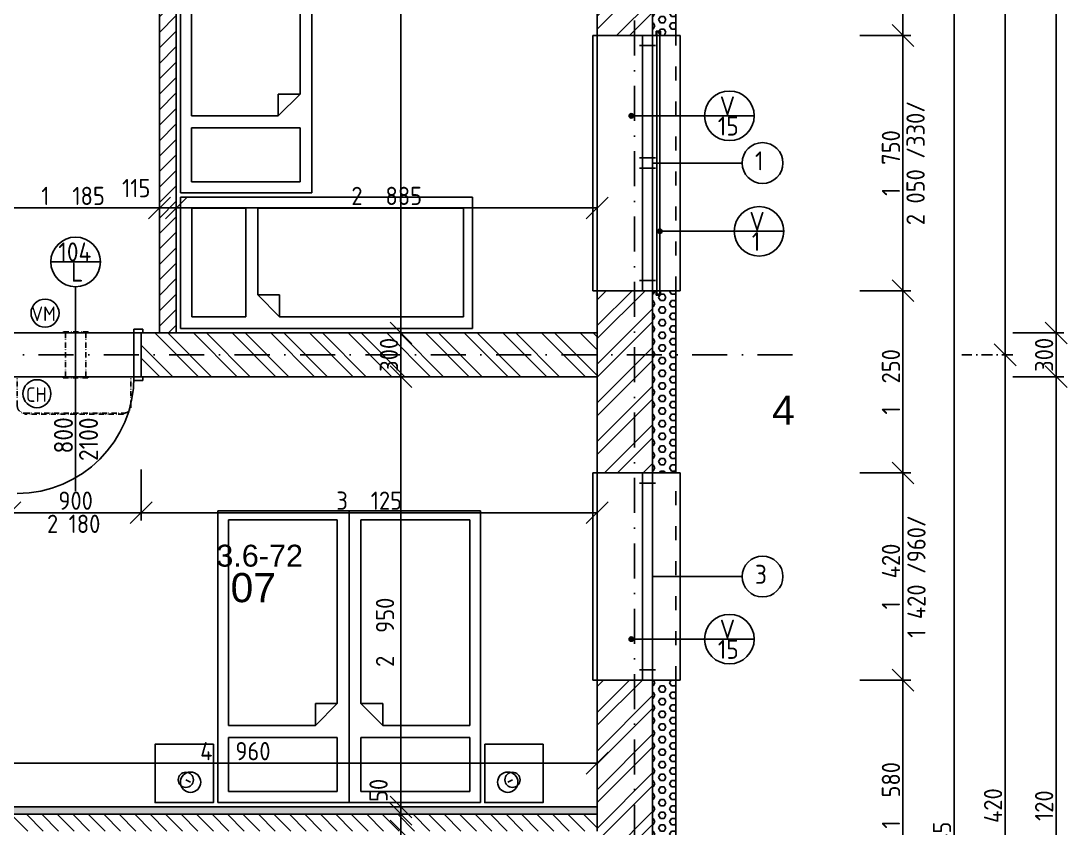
# Model space of a CAD drawing. Extents: x 4511820 to 5180432, y -1526536 to -944957.
# Drawn here: x 5036591 to 5043762, y -1152789 to -1147255 of the extents above; entities that cross this region are included whole.
import ezdxf

# ---------------------------------------------------------------- set-up
doc = ezdxf.new("R2010")
doc.units = 0
doc.header["$MEASUREMENT"] = 0
for name, pattern in [('ACAD_ISO03W100', [30, 12, -18]), ('ACAD_ISO12W100', [22, 12, -3, 0.5, -3, 0.5, -3]), ('BODKOCIARKOVANA_3', [5.6, 3, -1.3, 0, -1.3])]:
    doc.linetypes.add(name, pattern=pattern)
doc.layers.get('0').update_dxf_attribs({"linetype": 'CONTINUOUS'})
doc.layers.get('Defpoints').update_dxf_attribs({"color": 61, "linetype": 'CONTINUOUS'})
for name, color, linetype in [('DVERE', 45, 'CONTINUOUS'), ('KÓTY', 4, 'CONTINUOUS'), ('MÚRY', 1, 'CONTINUOUS'), ('OKNÁ', 143, 'CONTINUOUS'), ('osi', 253, 'CONTINUOUS'), ('Plochy', 41, 'CONTINUOUS'), ('POPIS', 7, 'CONTINUOUS'), ('TENKÁ', 7, 'CONTINUOUS'), ('ZARIADENIE', 47, 'CONTINUOUS'), ('ZZ-chladenie', 133, 'CONTINUOUS'), ('zz-vetr', 52, 'CONTINUOUS'), ('ŠRAFY', 82, 'CONTINUOUS')]:
    doc.layers.add(name, color=color, linetype=linetype)
doc.styles.add('ARIAL', font='arial.ttf')
doc.styles.add('styl1', font='arial.ttf')
doc.styles.add('STYLE1', font='isocp.shx')
doc.dimstyles.new('STANDARD-50', dxfattribs={"dimtxt": 125, "dimasz": 150, "dimexe": 10, "dimexo": 200, "dimgap": 20, "dimtad": 1, "dimdsep": 46, "dimlunit": 6, "dimtxsty": 'STYLE1', "dimblk1": 'OBLIQUE', "dimblk2": 'OBLIQUE', "dimsah": 1, "dimcen": 2.5, "dimse1": 1, "dimse2": 1, "dimadec": 0, "dimazin": 0, "dimtfac": 1, "dimtmove": 1, "dimatfit": 3, "dimldrblk": 'OBLIQUE', "dimfxl": 1, "dimtolj": 1, "dimtzin": 0, "dimarcsym": 0})
pattern_1 = [(45, (584112, 91563.12), (-132.5825215, 132.5825215), []), (45, (584200.39, 91563.12), (-132.5825215, 132.5825215), [])]

# ---------------------------------------------------------------- blocks, each defined once
blk = doc.blocks.new('_OBLIQUE')
at = {"color": 0, "linetype": 'ByBlock'}
blk.add_line((-0.5, -0.5), (0.5, 0.5), dxfattribs=at)
blk = doc.blocks.new('*D12836')
at = {"layer": 'Defpoints', "color": 0}
for p in [(5041881, -1143124.2), (5041881, -1149544.2), (5043337.5, -1149544.2)]:
    blk.add_point(p, dxfattribs=at)
at = {"layer": 'KÓTY', "color": 0, "lineweight": -2}
blk.add_line((5043337.5, -1143124.2), (5043337.5, -1149544.2), dxfattribs=at)
at = {"layer": 'KÓTY', "color": 0, "linetype": 'ByBlock', "lineweight": -2, "xscale": 150, "yscale": 150, "zscale": 150}
for p, rotation in [((5043337.5, -1143124.2), 90), ((5043337.5, -1149544.2), 270)]:
    blk.add_blockref('_OBLIQUE', p, dxfattribs=dict(at, rotation=rotation))
at = {"layer": 'KÓTY', "color": 0, "insert": (5043255, -1146334.2), "char_height": 125, "attachment_point": 5, "rotation": 90, "style": 'STYLE1'}
blk.add_mtext('\\A1;6ﾠ420', dxfattribs=at)
blk = doc.blocks.new('*D12837')
at = {"layer": 'Defpoints', "color": 0}
for p in [(5041881, -1149544.2), (5041881, -1155964.2), (5043337.5, -1155964.2)]:
    blk.add_point(p, dxfattribs=at)
at = {"layer": 'KÓTY', "color": 0, "lineweight": -2}
blk.add_line((5043337.5, -1149544.2), (5043337.5, -1155964.2), dxfattribs=at)
at = {"layer": 'KÓTY', "color": 0, "linetype": 'ByBlock', "lineweight": -2, "xscale": 150, "yscale": 150, "zscale": 150}
for p, rotation in [((5043337.5, -1149544.2), 90), ((5043337.5, -1155964.2), 270)]:
    blk.add_blockref('_OBLIQUE', p, dxfattribs=dict(at, rotation=rotation))
at = {"layer": 'KÓTY', "color": 0, "insert": (5043255, -1152754.2), "char_height": 125, "attachment_point": 5, "rotation": 90, "style": 'STYLE1'}
blk.add_mtext('\\A1;6ﾠ420', dxfattribs=at)
blk = doc.blocks.new('*D12841')
at = {"layer": 'Defpoints', "color": 0}
for p in [(5040921, -1136604.2), (5040921, -1169449.2), (5042987.5, -1169449.2)]:
    blk.add_point(p, dxfattribs=at)
at = {"layer": 'KÓTY', "color": 0, "lineweight": -2}
blk.add_line((5042987.5, -1136604.2), (5042987.5, -1169449.2), dxfattribs=at)
at = {"layer": 'KÓTY', "color": 0, "linetype": 'ByBlock', "lineweight": -2, "xscale": 150, "yscale": 150, "zscale": 150}
for p, rotation in [((5042987.5, -1136604.2), 90), ((5042987.5, -1169449.2), 270)]:
    blk.add_blockref('_OBLIQUE', p, dxfattribs=dict(at, rotation=rotation))
at = {"layer": 'KÓTY', "color": 0, "insert": (5042905, -1153026.7), "char_height": 125, "attachment_point": 5, "rotation": 90, "style": 'STYLE1'}
blk.add_mtext('\\A1;32ﾠ845', dxfattribs=at)
blk = doc.blocks.new('*D12850')
at = {"layer": 'Defpoints', "color": 0}
for p in [(5040921, -1151774.2), (5042637.5, -1151774.2), (5040921, -1153354.2)]:
    blk.add_point(p, dxfattribs=at)
at = {"layer": 'KÓTY', "color": 0, "lineweight": -2}
blk.add_line((5042637.5, -1153354.2), (5042637.5, -1151774.2), dxfattribs=at)
at = {"layer": 'KÓTY', "color": 0, "linetype": 'ByBlock', "lineweight": -2, "xscale": 150, "yscale": 150, "zscale": 150}
for p, rotation in [((5042637.5, -1151774.2), 90), ((5042637.5, -1153354.2), 270)]:
    blk.add_blockref('_OBLIQUE', p, dxfattribs=dict(at, rotation=rotation))
at = {"layer": 'KÓTY', "color": 0, "insert": (5042555, -1152564.2), "char_height": 125, "attachment_point": 5, "rotation": 90, "style": 'STYLE1'}
blk.add_mtext('\\A1;1ﾠ580', dxfattribs=at)
blk = doc.blocks.new('*D12851')
at = {"layer": 'Defpoints', "color": 0}
for p in [(5040921, -1150354.2), (5042637.5, -1150354.2), (5040921, -1151774.2)]:
    blk.add_point(p, dxfattribs=at)
at = {"layer": 'KÓTY', "color": 0, "lineweight": -2}
blk.add_line((5042637.5, -1151774.2), (5042637.5, -1150354.2), dxfattribs=at)
at = {"layer": 'KÓTY', "color": 0, "linetype": 'ByBlock', "lineweight": -2, "xscale": 150, "yscale": 150, "zscale": 150}
for p, rotation in [((5042637.5, -1150354.2), 90), ((5042637.5, -1151774.2), 270)]:
    blk.add_blockref('_OBLIQUE', p, dxfattribs=dict(at, rotation=rotation))
at = {"layer": 'KÓTY', "color": 0, "insert": (5042555, -1151064.2), "char_height": 125, "attachment_point": 5, "rotation": 90, "style": 'STYLE1'}
blk.add_mtext('\\A1;1ﾠ420', dxfattribs=at)
blk = doc.blocks.new('*D12852')
at = {"layer": 'Defpoints', "color": 0}
for p in [(5040921, -1149104.2), (5042637.5, -1149104.2), (5040921, -1150354.2)]:
    blk.add_point(p, dxfattribs=at)
at = {"layer": 'KÓTY', "color": 0, "lineweight": -2}
blk.add_line((5042637.5, -1150354.2), (5042637.5, -1149104.2), dxfattribs=at)
at = {"layer": 'KÓTY', "color": 0, "linetype": 'ByBlock', "lineweight": -2, "xscale": 150, "yscale": 150, "zscale": 150}
for p, rotation in [((5042637.5, -1149104.2), 90), ((5042637.5, -1150354.2), 270)]:
    blk.add_blockref('_OBLIQUE', p, dxfattribs=dict(at, rotation=rotation))
at = {"layer": 'KÓTY', "color": 0, "insert": (5042555, -1149729.2), "char_height": 125, "attachment_point": 5, "rotation": 90, "style": 'STYLE1'}
blk.add_mtext('\\A1;1ﾠ250', dxfattribs=at)
blk = doc.blocks.new('*D12853')
at = {"layer": 'Defpoints', "color": 0}
for p in [(5040921, -1147354.2), (5042637.5, -1147354.2), (5040921, -1149104.2)]:
    blk.add_point(p, dxfattribs=at)
at = {"layer": 'KÓTY', "color": 0, "lineweight": -2}
blk.add_line((5042637.5, -1149104.2), (5042637.5, -1147354.2), dxfattribs=at)
at = {"layer": 'KÓTY', "color": 0, "linetype": 'ByBlock', "lineweight": -2, "xscale": 150, "yscale": 150, "zscale": 150}
for p, rotation in [((5042637.5, -1147354.2), 90), ((5042637.5, -1149104.2), 270)]:
    blk.add_blockref('_OBLIQUE', p, dxfattribs=dict(at, rotation=rotation))
at = {"layer": 'KÓTY', "color": 0, "insert": (5042555, -1148229.2), "char_height": 125, "attachment_point": 5, "rotation": 90, "style": 'STYLE1'}
blk.add_mtext('\\A1;1ﾠ750', dxfattribs=at)
blk = doc.blocks.new('*D12854')
at = {"layer": 'Defpoints', "color": 0}
for p in [(5040921, -1145774.2), (5042637.5, -1145774.2), (5040921, -1147354.2)]:
    blk.add_point(p, dxfattribs=at)
at = {"layer": 'KÓTY', "color": 0, "lineweight": -2}
blk.add_line((5042637.5, -1147354.2), (5042637.5, -1145774.2), dxfattribs=at)
at = {"layer": 'KÓTY', "color": 0, "linetype": 'ByBlock', "lineweight": -2, "xscale": 150, "yscale": 150, "zscale": 150}
for p, rotation in [((5042637.5, -1145774.2), 90), ((5042637.5, -1147354.2), 270)]:
    blk.add_blockref('_OBLIQUE', p, dxfattribs=dict(at, rotation=rotation))
at = {"layer": 'KÓTY', "color": 0, "insert": (5042555, -1146564.2), "char_height": 125, "attachment_point": 5, "rotation": 90, "style": 'STYLE1'}
blk.add_mtext('\\A1;1ﾠ580', dxfattribs=at)
blk = doc.blocks.new('*D12864')
at = {"layer": 'Defpoints', "color": 0}
for p in [(5040541, -1143274.2), (5040541, -1149394.2), (5043687.5, -1149394.2)]:
    blk.add_point(p, dxfattribs=at)
at = {"layer": 'KÓTY', "color": 0, "lineweight": -2}
blk.add_line((5043687.5, -1143274.2), (5043687.5, -1149394.2), dxfattribs=at)
at = {"layer": 'KÓTY', "color": 0, "linetype": 'ByBlock', "lineweight": -2, "xscale": 150, "yscale": 150, "zscale": 150}
for p, rotation in [((5043687.5, -1143274.2), 90), ((5043687.5, -1149394.2), 270)]:
    blk.add_blockref('_OBLIQUE', p, dxfattribs=dict(at, rotation=rotation))
at = {"layer": 'KÓTY', "color": 0, "insert": (5043605, -1146334.2), "char_height": 125, "attachment_point": 5, "rotation": 90, "style": 'STYLE1'}
blk.add_mtext('\\A1;6ﾠ120', dxfattribs=at)
blk = doc.blocks.new('*D12865')
at = {"layer": 'Defpoints', "color": 0}
for p in [(5040541, -1149394.2), (5040541, -1149694.2), (5043687.5, -1149694.2)]:
    blk.add_point(p, dxfattribs=at)
at = {"layer": 'KÓTY', "color": 0, "lineweight": -2}
blk.add_line((5043687.5, -1149394.2), (5043687.5, -1149694.2), dxfattribs=at)
at = {"layer": 'KÓTY', "color": 0, "linetype": 'ByBlock', "lineweight": -2, "xscale": 150, "yscale": 150, "zscale": 150}
for p, rotation in [((5043687.5, -1149394.2), 90), ((5043687.5, -1149694.2), 270)]:
    blk.add_blockref('_OBLIQUE', p, dxfattribs=dict(at, rotation=rotation))
at = {"layer": 'KÓTY', "color": 0, "insert": (5043605, -1149544.2), "char_height": 125, "attachment_point": 5, "rotation": 90, "style": 'STYLE1'}
blk.add_mtext('\\A1;300', dxfattribs=at)
blk = doc.blocks.new('*D12866')
at = {"layer": 'Defpoints', "color": 0}
for p in [(5040541, -1149694.2), (5040541, -1155814.2), (5043687.5, -1155814.2)]:
    blk.add_point(p, dxfattribs=at)
at = {"layer": 'KÓTY', "color": 0, "lineweight": -2}
blk.add_line((5043687.5, -1149694.2), (5043687.5, -1155814.2), dxfattribs=at)
at = {"layer": 'KÓTY', "color": 0, "linetype": 'ByBlock', "lineweight": -2, "xscale": 150, "yscale": 150, "zscale": 150}
for p, rotation in [((5043687.5, -1149694.2), 90), ((5043687.5, -1155814.2), 270)]:
    blk.add_blockref('_OBLIQUE', p, dxfattribs=dict(at, rotation=rotation))
at = {"layer": 'KÓTY', "color": 0, "insert": (5043605, -1152754.2), "char_height": 125, "attachment_point": 5, "rotation": 90, "style": 'STYLE1'}
blk.add_mtext('\\A1;6ﾠ120', dxfattribs=at)
blk = doc.blocks.new('JEDNOPOSTEL BEZ STOL')
at = {"layer": 'ZARIADENIE', "ltscale": 0.25}
for p, q in [((4459678.1, -1322230.2), (4457678.1, -1322230.2)), ((4457678.1, -1323130.2), (4457678.1, -1322230.2)), ((4459678.1, -1322230.2), (4459678.1, -1323130.2)), ((4459678.1, -1323130.2), (4457678.1, -1323130.2))]:
    blk.add_line(p, q, dxfattribs=at)
at = {"layer": 'ZARIADENIE', "color": 76, "ltscale": 0.25}
for p, q in [((4458999.7, -1322311.3), (4457739.6, -1322311.3)), ((4457739.6, -1323056.9), (4457739.6, -1322311.3)), ((4459149.7, -1322461.3), (4458999.7, -1322311.3)), ((4458999.7, -1322461.3), (4458999.7, -1322311.3)), ((4459601.7, -1322311.3), (4459232.3, -1322311.3)), ((4459232.3, -1323056.9), (4459232.3, -1322311.3)), ((4459601.7, -1323056.9), (4459601.7, -1322311.3)), ((4459149.7, -1322461.3), (4458999.7, -1322461.3)), ((4459149.7, -1323056.9), (4459149.7, -1322461.3)), ((4459149.7, -1323056.9), (4457739.6, -1323056.9)), ((4459601.7, -1323056.9), (4459232.3, -1323056.9))]:
    blk.add_line(p, q, dxfattribs=at)
blk = doc.blocks.new('DVOJPOSTEL')
at = {"layer": 'ZARIADENIE', "ltscale": 0.25}
for p, q in [((4444359, -1314665.2), (4444359, -1312665.2)), ((4444359, -1312665.2), (4446159, -1312665.2)), ((4445259, -1312665.2), (4445259, -1314665.2)), ((4446159, -1312665.2), (4446159, -1314665.2)), ((4444139.6, -1312821.2), (4444171.8, -1312805.1)), ((4446378.4, -1312821.2), (4446346.2, -1312805.1)), ((4446159, -1314665.2), (4444359, -1314665.2))]:
    blk.add_line(p, q, dxfattribs=at)
at = {"layer": 'ZARIADENIE', "color": 76, "ltscale": 0.25}
for p, q in [((4444432.3, -1312741.6), (4445177.9, -1312741.6)), ((4444432.3, -1312741.6), (4444432.3, -1313110.9)), ((4445177.9, -1312741.6), (4445177.9, -1313110.9)), ((4446085.7, -1312741.6), (4445340.1, -1312741.6)), ((4445340.1, -1312741.6), (4445340.1, -1313110.9)), ((4446085.7, -1312741.6), (4446085.7, -1313110.9)), ((4444432.3, -1313110.9), (4445177.9, -1313110.9)), ((4446085.7, -1313110.9), (4445340.1, -1313110.9)), ((4444432.3, -1313193.6), (4444432.3, -1314603.6)), ((4444432.3, -1313193.6), (4445027.9, -1313193.6)), ((4445027.9, -1313193.6), (4445177.9, -1313343.6)), ((4445027.9, -1313193.6), (4445027.9, -1313343.6)), ((4445490.1, -1313193.6), (4445340.1, -1313343.6)), ((4446085.7, -1313193.6), (4445490.1, -1313193.6)), ((4445490.1, -1313193.6), (4445490.1, -1313343.6)), ((4446085.7, -1313193.6), (4446085.7, -1314603.6)), ((4445027.9, -1313343.6), (4445177.9, -1313343.6)), ((4445177.9, -1313343.6), (4445177.9, -1314603.6)), ((4445340.1, -1313343.6), (4445340.1, -1314603.6)), ((4445490.1, -1313343.6), (4445340.1, -1313343.6)), ((4444432.3, -1314603.6), (4445177.9, -1314603.6)), ((4446085.7, -1314603.6), (4445340.1, -1314603.6))]:
    blk.add_line(p, q, dxfattribs=at)
at = {"layer": 'ZARIADENIE'}
for points in [[(4444329, -1313065.2), (4443929, -1313065.2), (4443929, -1312665.2), (4444329, -1312665.2)], [(4446189, -1313065.2), (4446589, -1313065.2), (4446589, -1312665.2), (4446189, -1312665.2)]]:
    blk.add_lwpolyline(points, close=True, dxfattribs=at)
at = {"layer": 'ZARIADENIE', "ltscale": 0.25}
for centre, radius in [((4444171.8, -1312805.1), 69.7), ((4446346.2, -1312805.1), 69.7), ((4444139.6, -1312821.2), 51.9), ((4446378.4, -1312821.2), 51.9)]:
    blk.add_circle(centre, radius, dxfattribs=at)
blk = doc.blocks.new('*D19039')
at = {"layer": 'Defpoints', "color": 0}
for p in [(5039196.2, -1152809.2), (5039196.2, -1152809.2), (5039196.2, -1155814.2)]:
    blk.add_point(p, dxfattribs=at)
at = {"layer": 'KÓTY', "color": 0, "lineweight": -2}
blk.add_line((5039196.2, -1155814.2), (5039196.2, -1152809.2), dxfattribs=at)
at = {"layer": 'KÓTY', "color": 0, "linetype": 'ByBlock', "lineweight": -2, "xscale": 150, "yscale": 150, "zscale": 150}
for p, rotation in [((5039196.2, -1152809.2), 90), ((5039196.2, -1155814.2), 270)]:
    blk.add_blockref('_OBLIQUE', p, dxfattribs=dict(at, rotation=rotation))
at = {"layer": 'KÓTY', "color": 0, "insert": (5039113.6, -1154311.7), "char_height": 125, "attachment_point": 5, "rotation": 90, "style": 'STYLE1'}
blk.add_mtext('\\A1;3ﾠ005', dxfattribs=at)
blk = doc.blocks.new('*D19040')
at = {"layer": 'Defpoints', "color": 0}
for p in [(5039196.2, -1152694.2), (5039196.2, -1152694.2), (5039196.2, -1152809.2)]:
    blk.add_point(p, dxfattribs=at)
at = {"layer": 'KÓTY', "color": 0, "lineweight": -2}
blk.add_line((5039196.2, -1152809.2), (5039196.2, -1152694.2), dxfattribs=at)
at = {"layer": 'KÓTY', "color": 0, "linetype": 'ByBlock', "lineweight": -2, "xscale": 150, "yscale": 150, "zscale": 150}
for p, rotation in [((5039196.2, -1152694.2), 90), ((5039196.2, -1152809.2), 270)]:
    blk.add_blockref('_OBLIQUE', p, dxfattribs=dict(at, rotation=rotation))
at = {"layer": 'KÓTY', "color": 0, "insert": (5039088.5, -1152945), "char_height": 125, "attachment_point": 5, "rotation": 90, "style": 'STYLE1'}
blk.add_mtext('\\A1;115', dxfattribs=at)
blk = doc.blocks.new('*D19041')
at = {"layer": 'Defpoints', "color": 0}
for p in [(5039196.2, -1152644.2), (5039196.2, -1152644.2), (5039196.2, -1152694.2)]:
    blk.add_point(p, dxfattribs=at)
at = {"layer": 'KÓTY', "color": 0, "lineweight": -2}
blk.add_line((5039196.2, -1152694.2), (5039196.2, -1152644.2), dxfattribs=at)
at = {"layer": 'KÓTY', "color": 0, "linetype": 'ByBlock', "lineweight": -2, "xscale": 150, "yscale": 150, "zscale": 150}
for p, rotation in [((5039196.2, -1152644.2), 90), ((5039196.2, -1152694.2), 270)]:
    blk.add_blockref('_OBLIQUE', p, dxfattribs=dict(at, rotation=rotation))
at = {"layer": 'KÓTY', "color": 0, "insert": (5039042.5, -1152530.5), "char_height": 125, "attachment_point": 5, "rotation": 90, "style": 'STYLE1'}
blk.add_mtext('\\A1;50', dxfattribs=at)
blk = doc.blocks.new('*D19042')
at = {"layer": 'Defpoints', "color": 0}
for p in [(5039196.2, -1149694.2), (5039196.2, -1149694.2), (5039196.2, -1152644.2)]:
    blk.add_point(p, dxfattribs=at)
at = {"layer": 'KÓTY', "color": 0, "lineweight": -2}
blk.add_line((5039196.2, -1152644.2), (5039196.2, -1149694.2), dxfattribs=at)
at = {"layer": 'KÓTY', "color": 0, "linetype": 'ByBlock', "lineweight": -2, "xscale": 150, "yscale": 150, "zscale": 150}
for p, rotation in [((5039196.2, -1149694.2), 90), ((5039196.2, -1152644.2), 270)]:
    blk.add_blockref('_OBLIQUE', p, dxfattribs=dict(at, rotation=rotation))
at = {"layer": 'KÓTY', "color": 0, "insert": (5039087, -1151446.5), "char_height": 125, "attachment_point": 5, "rotation": 90, "style": 'STYLE1'}
blk.add_mtext('\\A1;2ﾠ950', dxfattribs=at)
blk = doc.blocks.new('*D19043')
at = {"layer": 'Defpoints', "color": 0}
for p in [(5039196.2, -1149394.2), (5039196.2, -1149394.2), (5039196.2, -1149694.2)]:
    blk.add_point(p, dxfattribs=at)
at = {"layer": 'KÓTY', "color": 0, "lineweight": -2}
blk.add_line((5039196.2, -1149694.2), (5039196.2, -1149394.2), dxfattribs=at)
at = {"layer": 'KÓTY', "color": 0, "linetype": 'ByBlock', "lineweight": -2, "xscale": 150, "yscale": 150, "zscale": 150}
for p, rotation in [((5039196.2, -1149394.2), 90), ((5039196.2, -1149694.2), 270)]:
    blk.add_blockref('_OBLIQUE', p, dxfattribs=dict(at, rotation=rotation))
at = {"layer": 'KÓTY', "color": 0, "insert": (5039113.7, -1149544.2), "char_height": 125, "attachment_point": 5, "rotation": 90, "style": 'STYLE1'}
blk.add_mtext('\\A1;300', dxfattribs=at)
blk = doc.blocks.new('*D19044')
at = {"layer": 'Defpoints', "color": 0}
for p in [(5039098.5, -1143274.2), (5039196.2, -1143274.2), (5039196.2, -1149394.2)]:
    blk.add_point(p, dxfattribs=at)
at = {"layer": 'KÓTY', "color": 0, "lineweight": -2}
blk.add_line((5039196.2, -1149394.2), (5039196.2, -1143274.2), dxfattribs=at)
at = {"layer": 'KÓTY', "color": 0, "linetype": 'ByBlock', "lineweight": -2, "xscale": 150, "yscale": 150, "zscale": 150}
for p, rotation in [((5039196.2, -1143274.2), 90), ((5039196.2, -1149394.2), 270)]:
    blk.add_blockref('_OBLIQUE', p, dxfattribs=dict(at, rotation=rotation))
at = {"layer": 'KÓTY', "color": 0, "insert": (5039113.6, -1146334.2), "char_height": 125, "attachment_point": 5, "rotation": 90, "style": 'STYLE1'}
blk.add_mtext('\\A1;6ﾠ120', dxfattribs=at)
blk = doc.blocks.new('*D19148')
at = {"layer": 'Defpoints', "color": 0}
for p in [(5035581, -1152344), (5040541, -1152344), (5040541, -1152344)]:
    blk.add_point(p, dxfattribs=at)
at = {"layer": 'KÓTY', "color": 0, "lineweight": -2}
blk.add_line((5035581, -1152344), (5040541, -1152344), dxfattribs=at)
at = {"layer": 'KÓTY', "color": 0, "linetype": 'ByBlock', "lineweight": -2, "xscale": 150, "yscale": 150, "zscale": 150, "rotation": 180}
blk.add_blockref('_OBLIQUE', (5035581, -1152344), dxfattribs=at)
at = {"layer": 'KÓTY', "color": 0, "linetype": 'ByBlock', "lineweight": -2, "xscale": 150, "yscale": 150, "zscale": 150}
blk.add_blockref('_OBLIQUE', (5040541, -1152344), dxfattribs=at)
at = {"layer": 'KÓTY', "color": 0, "insert": (5038061, -1152261.5), "char_height": 125, "attachment_point": 5, "style": 'STYLE1'}
blk.add_mtext('\\A1;4ﾠ960', dxfattribs=at)
blk = doc.blocks.new('*D19157')
at = {"layer": 'Defpoints', "color": 0}
for p in [(5036516, -1148995.7), (5037416, -1148995.7), (5037416, -1150626.5)]:
    blk.add_point(p, dxfattribs=at)
at = {"layer": 'KÓTY', "color": 0, "lineweight": -2}
blk.add_line((5036516, -1150626.5), (5037416, -1150626.5), dxfattribs=at)
at = {"layer": 'KÓTY', "color": 0, "linetype": 'ByBlock', "lineweight": -2, "xscale": 150, "yscale": 150, "zscale": 150, "rotation": 180}
blk.add_blockref('_OBLIQUE', (5036516, -1150626.5), dxfattribs=at)
at = {"layer": 'KÓTY', "color": 0, "linetype": 'ByBlock', "lineweight": -2, "xscale": 150, "yscale": 150, "zscale": 150}
blk.add_blockref('_OBLIQUE', (5037416, -1150626.5), dxfattribs=at)
at = {"layer": 'KÓTY', "color": 0, "insert": (5036966, -1150544), "char_height": 125, "attachment_point": 5, "style": 'STYLE1'}
blk.add_mtext('\\A1;900', dxfattribs=at)
blk = doc.blocks.new('*D19158')
at = {"layer": 'Defpoints', "color": 0}
for p in [(5037416, -1148995.7), (5040541, -1148995.7), (5040541, -1150626.5)]:
    blk.add_point(p, dxfattribs=at)
at = {"layer": 'KÓTY', "color": 0, "lineweight": -2}
blk.add_line((5037416, -1150626.5), (5040541, -1150626.5), dxfattribs=at)
at = {"layer": 'KÓTY', "color": 0, "linetype": 'ByBlock', "lineweight": -2, "xscale": 150, "yscale": 150, "zscale": 150, "rotation": 180}
blk.add_blockref('_OBLIQUE', (5037416, -1150626.5), dxfattribs=at)
at = {"layer": 'KÓTY', "color": 0, "linetype": 'ByBlock', "lineweight": -2, "xscale": 150, "yscale": 150, "zscale": 150}
blk.add_blockref('_OBLIQUE', (5040541, -1150626.5), dxfattribs=at)
at = {"layer": 'KÓTY', "color": 0, "insert": (5038978.5, -1150544), "char_height": 125, "attachment_point": 5, "style": 'STYLE1'}
blk.add_mtext('\\A1;3ﾠ125', dxfattribs=at)
blk = doc.blocks.new('*D19174')
at = {"layer": 'Defpoints', "color": 0}
for p in [(5037541, -1148537), (5036356, -1148879.2), (5037541, -1148879.2)]:
    blk.add_point(p, dxfattribs=at)
at = {"layer": 'KÓTY', "color": 0, "lineweight": -2}
blk.add_line((5036356, -1148537), (5037541, -1148537), dxfattribs=at)
at = {"layer": 'KÓTY', "color": 0, "linetype": 'ByBlock', "lineweight": -2, "xscale": 150, "yscale": 150, "zscale": 150, "rotation": 180}
blk.add_blockref('_OBLIQUE', (5036356, -1148537), dxfattribs=at)
at = {"layer": 'KÓTY', "color": 0, "linetype": 'ByBlock', "lineweight": -2, "xscale": 150, "yscale": 150, "zscale": 150}
blk.add_blockref('_OBLIQUE', (5037541, -1148537), dxfattribs=at)
at = {"layer": 'KÓTY', "color": 0, "insert": (5036948.5, -1148454.5), "char_height": 125, "attachment_point": 5, "style": 'STYLE1'}
blk.add_mtext('\\A1;1ﾠ185', dxfattribs=at)
blk = doc.blocks.new('*D19175')
at = {"layer": 'Defpoints', "color": 0}
for p in [(5037656, -1148537), (5037541, -1148879.2), (5037656, -1148879.2)]:
    blk.add_point(p, dxfattribs=at)
at = {"layer": 'KÓTY', "color": 0, "lineweight": -2}
blk.add_line((5037541, -1148537), (5037656, -1148537), dxfattribs=at)
at = {"layer": 'KÓTY', "color": 0, "linetype": 'ByBlock', "lineweight": -2, "xscale": 150, "yscale": 150, "zscale": 150, "rotation": 180}
blk.add_blockref('_OBLIQUE', (5037541, -1148537), dxfattribs=at)
at = {"layer": 'KÓTY', "color": 0, "linetype": 'ByBlock', "lineweight": -2, "xscale": 150, "yscale": 150, "zscale": 150}
blk.add_blockref('_OBLIQUE', (5037656, -1148537), dxfattribs=at)
at = {"layer": 'KÓTY', "color": 0, "insert": (5037381.5, -1148401), "char_height": 125, "attachment_point": 5, "style": 'STYLE1'}
blk.add_mtext('\\A1;115', dxfattribs=at)
blk = doc.blocks.new('*D19176')
at = {"layer": 'Defpoints', "color": 0}
for p in [(5040541, -1148229.2), (5040541, -1148537), (5037656, -1148879.2)]:
    blk.add_point(p, dxfattribs=at)
at = {"layer": 'KÓTY', "color": 0, "lineweight": -2}
blk.add_line((5037656, -1148537), (5040541, -1148537), dxfattribs=at)
at = {"layer": 'KÓTY', "color": 0, "linetype": 'ByBlock', "lineweight": -2, "xscale": 150, "yscale": 150, "zscale": 150, "rotation": 180}
blk.add_blockref('_OBLIQUE', (5037656, -1148537), dxfattribs=at)
at = {"layer": 'KÓTY', "color": 0, "linetype": 'ByBlock', "lineweight": -2, "xscale": 150, "yscale": 150, "zscale": 150}
blk.add_blockref('_OBLIQUE', (5040541, -1148537), dxfattribs=at)
at = {"layer": 'KÓTY', "color": 0, "insert": (5039098.5, -1148454.5), "char_height": 125, "attachment_point": 5, "style": 'STYLE1'}
blk.add_mtext('\\A1;2ﾠ885', dxfattribs=at)
blk = doc.blocks.new('chlj3')
at = {"layer": 'ZZ-chladenie', "linetype": 'ACAD_ISO12W100', "ltscale": 3}
for p, q in [((5005195.8, -1151691.8), (5005395.8, -1151691.8)), ((5005195.8, -1152470.8), (5005395.8, -1152470.8))]:
    blk.add_line(p, q, dxfattribs=at)
blk.add_lwpolyline([(5005145.8, -1152419.2), (5005138.4, -1152419.2), (5005138.4, -1151744.5), (5005145.8, -1151744.5)], close=True, dxfattribs=at)
for centre, start, end in [((5005195.8, -1151741.8), 90, 180), ((5005195.8, -1152420.8), 180, 270)]:
    blk.add_arc(centre, 50, start, end, dxfattribs=at)

msp = doc.modelspace()

# ---------------------------------------------------------------- hatches: boundary and pattern name
at = {"layer": 'TENKÁ'}
h = msp.add_hatch(color=256, dxfattribs=at)
h.dxf.hatch_style = 1
h.paths.add_polyline_path([(5040951, -1147354.191), (5040951, -1147329.191), (5040971, -1147329.191), (5040971, -1147354.191), (5040976, -1147354.191), (5040976, -1147324.191), (5040946, -1147324.191), (5040946, -1147354.191)])
h = msp.add_hatch(color=256, dxfattribs=at)
h.dxf.hatch_style = 1
h.paths.add_polyline_path([(5040790.327, -1147905.457, 2.41421356), (5040775.327, -1147920.457, 0.41421356)])
h = msp.add_hatch(color=256, dxfattribs=at)
h.dxf.hatch_style = 1
h.paths.add_polyline_path([(5040986, -1148697.191, 2.41421356), (5040971, -1148712.191, 0.41421356)])
h = msp.add_hatch(color=256, dxfattribs=at)
h.dxf.hatch_style = 1
h.paths.add_polyline_path([(5040951, -1149104.191), (5040951, -1149129.191), (5040971, -1149129.191), (5040971, -1149104.191), (5040976, -1149104.191), (5040976, -1149134.191), (5040946, -1149134.191), (5040946, -1149104.191)])
h = msp.add_hatch(color=256, dxfattribs=at)
h.dxf.hatch_style = 1
h.paths.add_polyline_path([(5040790.327, -1151493.457, 2.41421356), (5040775.327, -1151508.457, 0.41421356)])
at = {"layer": 'ŠRAFY'}
h = msp.add_hatch(dxfattribs=at)
h.set_pattern_fill('ANSI32', color=256, scale=500)
h.set_pattern_definition(pattern_1)
h.paths.add_polyline_path([(5040851, -1147354.191), (5040921, -1147354.191), (5040921, -1145774.191), (5040851, -1145774.191), (5040541, -1145774.191), (5040541, -1147354.191)])
h = msp.add_hatch(dxfattribs=at)
h.set_pattern_fill('HEX', color=256, scale=200)
h.paths.add_polyline_path([(5041081, -1147354.191), (5041081, -1145774.191), (5040921, -1145774.191), (5040921, -1147354.191)])
at = {"layer": 'ŠRAFY', "ltscale": 0.25}
h = msp.add_hatch(dxfattribs=at)
h.set_pattern_fill('ANSI31', color=256, scale=600, style=0)
h.set_pattern_definition([(45, (515270.5, 303822), (-53.0330086, 53.0330086), [])])
h.paths.add_polyline_path([(5037656, -1149394.191), (5037656, -1146184.191), (5037656, -1146174.191), (5037541, -1146174.191), (5037541, -1146184.191), (5037541, -1149394.191)])
at = {"layer": 'ŠRAFY'}
h = msp.add_hatch(dxfattribs=at)
h.set_pattern_fill('ANSI32', color=256, scale=500)
h.set_pattern_definition(pattern_1)
h.paths.add_polyline_path([(5040921, -1150354.191), (5040921, -1149104.191), (5040541, -1149104.191), (5040541, -1149394.191), (5040541, -1149694.191), (5040541, -1150354.191)])
h = msp.add_hatch(dxfattribs=at)
h.set_pattern_fill('HEX', color=256, scale=200)
h.paths.add_polyline_path([(5040921, -1150354.191), (5041081, -1150354.191), (5041081, -1149104.191), (5040921, -1149104.191)])
h = msp.add_hatch(dxfattribs=at)
h.set_pattern_fill('ANSI32', color=256, scale=500, angle=90)
h.set_pattern_definition([(135, (515810.9, 44482.1), (-132.5825215, -132.5825215), []), (135, (515810.9, 44570.48), (-132.5825215, -132.5825215), [])])
h.paths.add_polyline_path([(5037416, -1149394.191), (5037416, -1149694.191), (5040541, -1149694.191), (5040541, -1149394.191), (5037656, -1149394.191), (5037541, -1149394.191)])
at = {"layer": 'ŠRAFY', "ltscale": 0.25}
h = msp.add_hatch(dxfattribs=at)
h.set_pattern_fill('ANSI31', color=256, scale=600, angle=90, style=0)
h.set_pattern_definition([(135, (-2976355.03, 198812.926), (-53.0330086, -53.0330086), [])])
h.paths.add_polyline_path([(5035416, -1149694.191), (5035531, -1149694.191), (5035531, -1152694.191), (5040541, -1152694.191), (5040541, -1152809.191), (5035531, -1152809.191), (5035531, -1152904.191), (5035531, -1152914.191), (5035416, -1152914.191), (5035416, -1152904.191), (5035416, -1151694.191), (5035416, -1151579.191)])
at = {"layer": 'ŠRAFY'}
h = msp.add_hatch(dxfattribs=at)
h.set_pattern_fill('ANSI32', color=256, scale=500)
h.set_pattern_definition(pattern_1)
h.paths.add_polyline_path([(5040851, -1153354.191), (5040921, -1153354.191), (5040921, -1151774.191), (5040851, -1151774.191), (5040541, -1151774.191), (5040541, -1152644.191), (5040541, -1152694.191), (5040541, -1152809.191), (5040541, -1152879.191), (5040541, -1153354.191)])
h = msp.add_hatch(dxfattribs=at)
h.set_pattern_fill('HEX', color=256, scale=200)
h.paths.add_polyline_path([(5040921, -1153354.191), (5041081, -1153354.191), (5041081, -1151774.191), (5040921, -1151774.191)])
h = msp.add_hatch(dxfattribs=at)
h.set_pattern_fill('DOTS', color=256, scale=250)
h.paths.add_polyline_path([(5040541, -1152644.191), (5035581, -1152644.191), (5035531, -1152694.191), (5040541, -1152694.191)])

# ---------------------------------------------------------------- linework, layer by layer
at = {"layer": 'DVERE', "ltscale": 0.25}
for p, q in [((5037136, -1148907.035), (5036796, -1148907.035)), ((5036966, -1150479.691), (5036966, -1149077.035)), ((5037426, -1149369.191), (5037366, -1149369.191)), ((5037366, -1149369.191), (5037366, -1149719.191)), ((5037426, -1149369.191), (5037426, -1149394.191)), ((5037366, -1149394.191), (5036566, -1149394.191)), ((5037366, -1149694.191), (5036566, -1149694.191)), ((5037426, -1149719.191), (5037366, -1149719.191)), ((5037426, -1149719.191), (5037426, -1149694.191))]:
    msp.add_line(p, q, dxfattribs=at)
msp.add_circle((5036966, -1148907.035), 170, dxfattribs=at)
msp.add_arc((5036566, -1149694.191), 800, 270, 0, dxfattribs=at)
at = {"layer": 'KÓTY', "ltscale": 0.25}
for p, q in [((5042690.903, -1147354.191), (5042340.903, -1147354.191)), ((5042690.903, -1149104.191), (5042340.903, -1149104.191)), ((5043740.903, -1149394.191), (5043390.903, -1149394.191)), ((5043740.903, -1149694.191), (5043390.903, -1149694.191)), ((5042690.903, -1150354.191), (5042340.903, -1150354.191)), ((5042690.903, -1151774.191), (5042340.903, -1151774.191))]:
    msp.add_line(p, q, dxfattribs=at)
at = {"layer": 'KÓTY', "linetype": 'BODKOCIARKOVANA_3', "ltscale": 25}
msp.add_line((5043390.903, -1149544.191), (5043040.903, -1149544.191), dxfattribs=at)
at = {"layer": 'KÓTY'}
msp.add_line((5037416, -1150679.903), (5037416, -1150329.903), dxfattribs=at)
at = {"layer": 'MÚRY'}
for p, q in [((5040541, -1145774.191), (5040541, -1147354.191)), ((5041081, -1145774.191), (5041081, -1147354.191)), ((5041081, -1145774.191), (5041081, -1147354.191)), ((5037541, -1146174.191), (5037541, -1149394.191)), ((5037656, -1146174.191), (5037656, -1149394.191)), ((5040541, -1147354.191), (5041081, -1147354.191)), ((5040541, -1149104.191), (5041081, -1149104.191)), ((5040541, -1149394.191), (5040541, -1149104.191)), ((5041081, -1149104.191), (5041081, -1150354.191)), ((5041081, -1149104.191), (5041081, -1150354.191)), ((5037416, -1149394.191), (5037416, -1149694.191)), ((5037541, -1149394.191), (5037416, -1149394.191)), ((5037656, -1149394.191), (5040541, -1149394.191)), ((5037416, -1149694.191), (5040541, -1149694.191)), ((5040541, -1149694.191), (5040541, -1150354.191)), ((5040541, -1150354.191), (5041081, -1150354.191)), ((5040541, -1151774.191), (5040541, -1152644.191)), ((5040541, -1151774.191), (5041081, -1151774.191)), ((5041081, -1151774.191), (5041081, -1153354.191)), ((5041081, -1151774.191), (5041081, -1153354.191)), ((5035581, -1152644.191), (5040541, -1152644.191))]:
    msp.add_line(p, q, dxfattribs=at)
at = {"layer": 'OKNÁ', "ltscale": 0.25}
for p, q in [((5040851, -1147354.191), (5040851, -1149104.191)), ((5040921, -1147354.191), (5040921, -1149104.191)), ((5040951, -1147354.191), (5040951, -1149104.191)), ((5040951, -1147354.191), (5040951, -1149104.191)), ((5040971, -1147354.191), (5040971, -1149104.191)), ((5040831, -1147424.191), (5040941, -1147424.191)), ((5040831, -1147424.191), (5040941, -1147424.191)), ((5040831, -1148194.191), (5040941, -1148194.191)), ((5040831, -1148194.191), (5040941, -1148194.191)), ((5040831, -1148264.191), (5040941, -1148264.191)), ((5040831, -1148264.191), (5040941, -1148264.191)), ((5041534.854, -1148229.191), (5040921, -1148229.191)), ((5040831, -1149034.191), (5040941, -1149034.191)), ((5040831, -1149034.191), (5040941, -1149034.191)), ((5040851, -1150354.191), (5040851, -1151774.191)), ((5040921, -1150354.191), (5040921, -1151774.191)), ((5040831, -1150424.191), (5040941, -1150424.191)), ((5040831, -1150424.191), (5040941, -1150424.191)), ((5041534.854, -1151064.191), (5040921, -1151064.191)), ((5040831, -1151704.191), (5040941, -1151704.191)), ((5040831, -1151704.191), (5040941, -1151704.191))]:
    msp.add_line(p, q, dxfattribs=at)
for centre in [(5041674.854, -1148229.191), (5041674.854, -1151064.191)]:
    msp.add_circle(centre, 140, dxfattribs=at)
at = {"layer": 'osi', "linetype": 'BODKOCIARKOVANA_3', "ltscale": 80}
for p, q in [((5040796, -1134257), (5040796, -1171774.191)), ((5041881, -1149544.191), (4978211, -1149544.191))]:
    msp.add_line(p, q, dxfattribs=at)
at = {"layer": 'Plochy'}
for points in [[(5040541, -1143274.191), (5037656, -1143274.191), (5037656, -1149394.191), (5040541, -1149394.191)], [(5037541, -1145274.191), (5035731, -1145274.191), (5035731, -1146254.191), (5036356, -1146254.191), (5036356, -1146369.191), (5035341, -1146369.191), (5035341, -1147394.191), (5036356, -1147394.191), (5036356, -1149394.191), (5037541, -1149394.191)], [(5040541, -1149694.191), (5035581, -1149694.191), (5035581, -1152644.191), (5040541, -1152644.191)]]:
    msp.add_lwpolyline(points, close=True, dxfattribs=at)
at = {"layer": 'TENKÁ'}
for p, q in [((5040921, -1145774.191), (5040921, -1147354.191)), ((5040921, -1145774.191), (5040921, -1147354.191)), ((5040976, -1147324.191), (5040946, -1147324.191)), ((5040946, -1147324.191), (5040946, -1147354.191)), ((5040951, -1147354.191), (5040951, -1147324.191)), ((5040971, -1147329.191), (5040951, -1147329.191)), ((5040951, -1147329.191), (5040951, -1147354.191)), ((5040971, -1147354.191), (5040971, -1147329.191)), ((5040976, -1147354.191), (5040976, -1147324.191)), ((5040921, -1149104.191), (5040921, -1150354.191)), ((5040921, -1149104.191), (5040921, -1150354.191)), ((5040946, -1149134.191), (5040946, -1149104.191)), ((5040976, -1149134.191), (5040946, -1149134.191)), ((5040951, -1149104.191), (5040951, -1149134.191)), ((5040951, -1149129.191), (5040951, -1149104.191)), ((5040971, -1149129.191), (5040951, -1149129.191)), ((5040971, -1149104.191), (5040971, -1149129.191)), ((5040976, -1149104.191), (5040976, -1149134.191)), ((5037656, -1149394.191), (5037541, -1149394.191)), ((5040541, -1149394.191), (5040541, -1149694.191)), ((5040921, -1151774.191), (5040921, -1153354.191)), ((5040921, -1151774.191), (5040921, -1153354.191)), ((5040541, -1152644.191), (5040541, -1152809.191)), ((5035531, -1152694.191), (5040541, -1152694.191))]:
    msp.add_line(p, q, dxfattribs=at)
at = {"layer": 'TENKÁ', "ltscale": 0.25}
for p, q in [((5040511, -1149104.191), (5040511, -1147354.191)), ((5040541, -1147354.191), (5040511, -1147354.191)), ((5041081, -1147354.191), (5041111, -1147354.191)), ((5041111, -1149104.191), (5041111, -1147354.191)), ((5040775.327, -1147905.457), (5041277.729, -1147905.457)), ((5041617.729, -1147905.457), (5041277.729, -1147905.457)), ((5040971, -1148697.191), (5041480.836, -1148697.191)), ((5041820.836, -1148697.191), (5041480.836, -1148697.191)), ((5040541, -1149104.191), (5040511, -1149104.191)), ((5041081, -1149104.191), (5041111, -1149104.191)), ((5040511, -1151774.191), (5040511, -1150354.191)), ((5040541, -1150354.191), (5040511, -1150354.191)), ((5041081, -1150354.191), (5041111, -1150354.191)), ((5041111, -1151774.191), (5041111, -1150354.191)), ((5040775.327, -1151493.457), (5041277.729, -1151493.457)), ((5041617.729, -1151493.457), (5041277.729, -1151493.457)), ((5040541, -1151774.191), (5040511, -1151774.191)), ((5041081, -1151774.191), (5041111, -1151774.191))]:
    msp.add_line(p, q, dxfattribs=at)
at = {"layer": 'TENKÁ', "linetype": 'ACAD_ISO03W100', "ltscale": 8}
for p, q in [((5040541, -1149104.191), (5040541, -1147354.191)), ((5041081, -1149104.191), (5041081, -1147354.191)), ((5040541, -1151774.191), (5040541, -1150354.191)), ((5041081, -1151774.191), (5041081, -1150354.191))]:
    msp.add_line(p, q, dxfattribs=at)
at = {"layer": 'TENKÁ', "ltscale": 0.25}
for centre in [(5041447.729, -1147905.457), (5041650.836, -1148697.191), (5041447.729, -1151493.457)]:
    msp.add_circle(centre, 170, dxfattribs=at)
at = {"layer": 'TENKÁ'}
for centre in [(5040775.327, -1147905.457), (5040971, -1148697.191), (5040775.327, -1151493.457)]:
    msp.add_circle(centre, 15, dxfattribs=at)
at = {"layer": 'ZZ-chladenie'}
msp.add_circle((5036700.822, -1149810.641), 96, dxfattribs=at)
at = {"layer": 'zz-vetr', "linetype": 'ACAD_ISO12W100', "lineweight": -2, "ltscale": 3}
for p, q in [((5036896, -1149394.191), (5036896, -1149694.191)), ((5037036, -1149394.191), (5037036, -1149694.191))]:
    msp.add_line(p, q, dxfattribs=at)
for points in [[(5037051, -1149394.191), (5037051, -1149387.191), (5036881, -1149387.191), (5036881, -1149394.191)], [(5037051, -1149701.191), (5037051, -1149694.191), (5036881, -1149694.191), (5036881, -1149701.191)]]:
    msp.add_lwpolyline(points, close=True, dxfattribs=at)
at = {"layer": 'zz-vetr'}
msp.add_circle((5036756.327, -1149258.36), 96, dxfattribs=at)

# ---------------------------------------------------------------- block references
at = {"layer": 'Plochy', "color": 2}
for p, rotation in [((6360816.191, 3311243.877), 270), ((9497364.069, -2471594.383), 180)]:
    msp.add_blockref('JEDNOPOSTEL BEZ STOL', p, dxfattribs=dict(at, rotation=rotation))
at = {"layer": 'ZARIADENIE', "color": 2, "rotation": 180}
msp.add_blockref('DVOJPOSTEL', (9484100, -2465279.383), dxfattribs=at)
at = {"layer": 'ZZ-chladenie', "rotation": 90}
msp.add_blockref('chlj3', (3884874.23, -6155090.012), dxfattribs=at)

# ---------------------------------------------------------------- texts
at = {"layer": 'DVERE', "style": 'STYLE1'}
for s, p in [('104', (5036847.47, -1148903.535)), ('L', (5036934.47, -1149042.172))]:
    msp.add_text(s, height=130, dxfattribs=at).set_placement(p)
at = {"layer": 'KÓTY', "char_height": 125, "attachment_point": 5, "rotation": 90, "style": 'STYLE1'}
for s, insert in [('\\A1;2 050 /330/', (5042723.957, -1148229.191)), ('\\A1;1 420 /960/', (5042729.957, -1151064.191))]:
    msp.add_mtext(s, dxfattribs=dict(at, insert=insert))
at = {"layer": 'KÓTY', "insert": (5036952.688, -1150702.957), "char_height": 125, "attachment_point": 5, "style": 'STYLE1'}
msp.add_mtext('\\A1;2 180', dxfattribs=at)
at = {"layer": 'POPIS', "lineweight": 40, "ltscale": 0.25, "style": 'ARIAL'}
for s, height, p in [('3.6-72', 150, (5037930.412, -1150996.187)), ('07', 200, (5038028.311, -1151240.27))]:
    msp.add_text(s, height=height, dxfattribs=at).set_placement(p)
at = {"layer": 'TENKÁ', "style": 'STYLE1'}
for s, p in [('V', (5041381.699, -1147901.957)), ('15', (5041368.199, -1148040.594)), ('1', (5041622.823, -1148279.191)), ('V', (5041584.806, -1148693.691)), ('1', (5041601.306, -1148832.328)), ('3', (5041622.823, -1151114.191)), ('V', (5041381.699, -1151489.957)), ('15', (5041368.199, -1151628.594))]:
    msp.add_text(s, height=130, dxfattribs=at).set_placement(p)
at = {"layer": 'TENKÁ', "ltscale": 0.25, "style": 'styl1'}
msp.add_text('4', height=200, dxfattribs=at).set_placement((5041740.054, -1150023.269))
at = {"layer": 'TENKÁ', "linetype": 'Continuous', "style": 'STYLE1'}
for s, p in [('800', (5036947.417, -1150220.359)), ('2100', (5037119.524, -1150272.133))]:
    msp.add_text(s, height=130, rotation=90, dxfattribs=at).set_placement(p)
at = {"layer": 'ZZ-chladenie', "style": 'STYLE1'}
msp.add_text('CH', height=100, dxfattribs=at).set_placement((5036626.195, -1149866.84))
at = {"layer": 'zz-vetr', "style": 'STYLE1'}
msp.add_text('VM', height=100, dxfattribs=at).set_placement((5036662.02, -1149312.373))

# ---------------------------------------------------------------- dimensions: what is measured, and where the dimension line sits
at = {"layer": 'KÓTY'}
for base, p1, p2, picture, middle in [((5042987.5, -1169449.191), (5040921, -1136604.191), (5040921, -1169449.191), '*D12841', (5042904.957, -1153026.691)), ((5043337.5, -1149544.191), (5041881, -1143124.191), (5041881, -1149544.191), '*D12836', (5043254.957, -1146334.191)), ((5039196.191, -1143274.191), (5039196.191, -1149394.191), (5039098.5, -1143274.191), '*D19044', (5039113.649, -1146334.191)), ((5043687.5, -1149394.191), (5040541, -1143274.191), (5040541, -1149394.191), '*D12864', (5043604.957, -1146334.191)), ((5042637.5, -1145774.191), (5040921, -1147354.191), (5040921, -1145774.191), '*D12854', (5042554.957, -1146564.191)), ((5042637.5, -1147354.191), (5040921, -1149104.191), (5040921, -1147354.191), '*D12853', (5042554.957, -1148229.191)), ((5042637.5, -1149104.191), (5040921, -1150354.191), (5040921, -1149104.191), '*D12852', (5042554.957, -1149729.191)), ((5039196.191, -1149394.191), (5039196.191, -1149694.191), (5039196.191, -1149394.191), '*D19043', (5039113.691, -1149544.191)), ((5043687.5, -1149694.191), (5040541, -1149394.191), (5040541, -1149694.191), '*D12865', (5043605, -1149544.191)), ((5043337.5, -1155964.191), (5041881, -1149544.191), (5041881, -1155964.191), '*D12837', (5043254.957, -1152754.191)), ((5043687.5, -1155814.191), (5040541, -1149694.191), (5040541, -1155814.191), '*D12866', (5043604.957, -1152754.191)), ((5042637.5, -1150354.191), (5040921, -1151774.191), (5040921, -1150354.191), '*D12851', (5042554.957, -1151064.191)), ((5042637.5, -1151774.191), (5040921, -1153354.191), (5040921, -1151774.191), '*D12850', (5042554.957, -1152564.191)), ((5039196.191, -1152809.191), (5039196.191, -1155814.191), (5039196.191, -1152809.191), '*D19039', (5039113.649, -1154311.691))]:
    dim = msp.add_linear_dim(base=base, p1=p1, p2=p2, angle=90, dimstyle='STANDARD-50', dxfattribs=at)
    dim.commit()
    dim.dimension.update_dxf_attribs({"geometry": picture, "text_midpoint": middle})
for base, p1, p2, picture, middle in [((5040541, -1148537), (5037656, -1148879.191), (5040541, -1148229.191), '*D19176', (5039098.5, -1148454.457)), ((5037541, -1148537), (5036356, -1148879.191), (5037541, -1148879.191), '*D19174', (5036948.5, -1148454.457)), ((5037416, -1150626.5), (5036516, -1148995.691), (5037416, -1148995.691), '*D19157', (5036966, -1150544)), ((5040541, -1150626.5), (5037416, -1148995.691), (5040541, -1148995.691), '*D19158', (5038978.5, -1150543.957)), ((5040541, -1152344), (5035581, -1152344), (5040541, -1152344), '*D19148', (5038061, -1152261.457))]:
    dim = msp.add_linear_dim(base=base, p1=p1, p2=p2, dimstyle='STANDARD-50', dxfattribs=at)
    dim.commit()
    dim.dimension.update_dxf_attribs({"geometry": picture, "text_midpoint": middle})
dim = msp.add_linear_dim(base=(5037656, -1148537), p1=(5037541, -1148879.191), p2=(5037656, -1148879.191), dimstyle='STANDARD-50', dxfattribs=at)
dim.commit()
dim.dimension.update_dxf_attribs({"geometry": '*D19175', "text_midpoint": (5037381.5, -1148483.5), "dimtype": 160})
for base, p1, p2, picture, middle in [((5039196.191, -1149694.191), (5039196.191, -1152644.191), (5039196.191, -1149694.191), '*D19042', (5039169.5, -1151446.5)), ((5039196.191, -1152644.191), (5039196.191, -1152694.191), (5039196.191, -1152644.191), '*D19041', (5039125, -1152530.5)), ((5039196.191, -1152694.191), (5039196.191, -1152809.191), (5039196.191, -1152694.191), '*D19040', (5039171, -1152945))]:
    dim = msp.add_linear_dim(base=base, p1=p1, p2=p2, angle=90, dimstyle='STANDARD-50', dxfattribs=at)
    dim.commit()
    dim.dimension.update_dxf_attribs({"geometry": picture, "text_midpoint": middle, "dimtype": 160})

doc.saveas('drawing.dxf')
